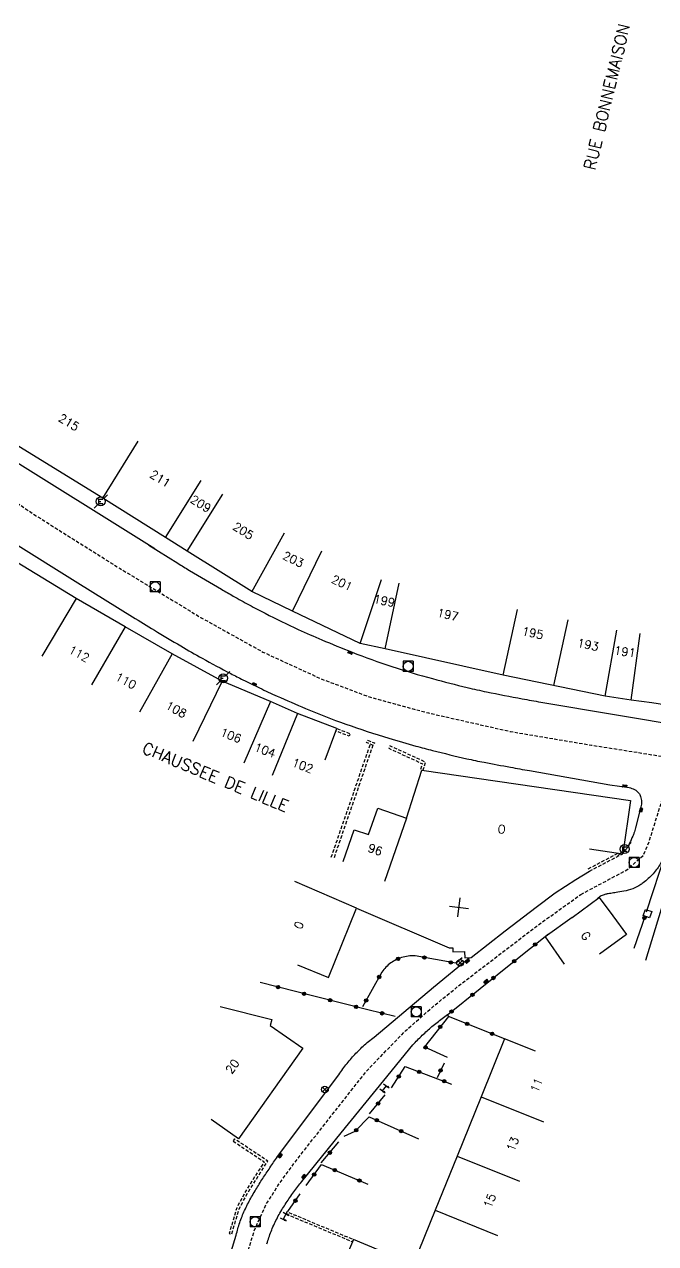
# Model space of a CAD drawing. Header units: millimetres. Extents: x 79000 to 80002, y 144000 to 145000.
# Drawn here: x 79171.8 to 79266, y 144154.8 to 144336.6 of the extents above; entities that cross this region are included whole.
import ezdxf
from ezdxf.enums import TextEntityAlignment as Align

# ---------------------------------------------------------------- set-up
doc = ezdxf.new("R2010")
doc.units = ezdxf.units.MM
doc.linetypes.add('DASHED', pattern=[0.75, 0.5, -0.25])
doc.layers.get('0').update_dxf_attribs({"linetype": 'CONTINUOUS'})
for name, color, linetype in [('W0001', 6, 'DASHED'), ('W0008', 7, 'CONTINUOUS'), ('W0100', 7, 'CONTINUOUS'), ('W0105', 7, 'CONTINUOUS'), ('W0112', 1, 'DASHED'), ('W0322', 7, 'CONTINUOUS'), ('W0400', 7, 'CONTINUOUS'), ('W0420', 7, 'CONTINUOUS'), ('W0469', 7, 'CONTINUOUS'), ('W0471', 7, 'CONTINUOUS'), ('W0989', 7, 'CONTINUOUS'), ('W0991', 7, 'CONTINUOUS'), ('W1102', 7, 'CONTINUOUS')]:
    doc.layers.add(name, color=color, linetype=linetype)
doc.styles.get("Standard").update_dxf_attribs({"font": 'romans.shx', "width": 0.85})

# ---------------------------------------------------------------- blocks, each defined once
blk = doc.blocks.new('T471')
for p, q in [((-0.333334, 0.333334), (-0.333334, -0.333334)), ((-0.333334, 0.333334), (0.333334, 0.333334)), ((-0.333334, 0), (0, 0)), ((0.500001, 0.500001), (1.000002, 1.000002)), ((-0.500001, -0.500001), (-1.000002, -1.000002)), ((-0.333334, -0.333334), (0.333334, -0.333334))]:
    blk.add_line(p, q)
blk.add_ellipse((0, 0), major_axis=(0.471405, 0.471405), ratio=1, start_param=5.4977871438, end_param=11.780972451)
blk = doc.blocks.new('T400')
for p, q in [((-0.15, 0.3), (0.15, 0.3)), ((-0.15, -0.25), (-0.15, 0.3)), ((-0.15, 0.15), (0.15, 0.15)), ((-0.15, 0), (0.15, 0)), ((0.15, 0.3), (0.15, -0.25)), ((-0.15, -0.15), (0.15, -0.15)), ((-0.15, -0.25), (-0.15, -0.3)), ((-0.15, -0.3), (0.15, -0.3)), ((0.15, -0.3), (0.15, -0.25))]:
    blk.add_line(p, q)
blk = doc.blocks.new('T420')
for p, q in [((0.75, 0.75), (-0.75, 0.75)), ((-0.75, 0.75), (-0.75, -0.75)), ((0.75, 0.75), (0.75, -0.75)), ((0.75, -0.75), (-0.75, -0.75))]:
    blk.add_line(p, q)
blk.add_ellipse((0, 0), major_axis=(-0.53, 0.53), ratio=1, start_param=3.926991, end_param=10.210176)
blk = doc.blocks.new('t112o')
at = {"color": 0, "linetype": 'Continuous'}
for p, q in [((-0.5, 0.5), (0.5, 0.5)), ((-0.5, -0.5), (-0.5, 0.5)), ((0.5, 0.5), (0.5, -0.5)), ((0.5, -0.5), (-0.5, -0.5))]:
    blk.add_line(p, q, dxfattribs=at)
blk = doc.blocks.new('t322o')
at = {"color": 0, "linetype": 'Continuous'}
for radius in [0.25, 0.15]:
    blk.add_circle((0, 0), radius, dxfattribs=at)
blk = doc.blocks.new('t105o')
for p, q in [((-0.5, 0), (0.5, 0)), ((0.5, 0), (0.2, 0.1)), ((0.5, 0), (0.2, -0.1))]:
    blk.add_line(p, q)
blk = doc.blocks.new('t991o')
at = {"color": 0, "linetype": 'Continuous'}
for p, q in [((-1, 1), (1, -1)), ((-1, -1), (1, 1))]:
    blk.add_line(p, q, dxfattribs=at)
blk = doc.blocks.new('T469')
at = {"color": 0, "linetype": 'Continuous', "flags": 128}
for points in [[(-0.35, 0.35), (0.35, -0.35)], [(-0.35, -0.35), (0.35, 0.35)]]:
    blk.add_lwpolyline(points, dxfattribs=at)
at = {"color": 0, "linetype": 'Continuous'}
blk.add_circle((0, 0), 0.5, dxfattribs=at)

msp = doc.modelspace()

# ---------------------------------------------------------------- linework, layer by layer
at = {"layer": 'W0001', "flags": 128}
for points in [[(79041.26, 144287.38), (79079.33, 144290.15), (79092.89, 144290.91), (79104.38, 144290.31), (79114.89, 144288.96), (79125.18, 144286.93), (79135.99, 144283.85), (79146.13, 144279.43), (79155.89, 144274.32), (79166.25, 144268.25), (79173.5, 144263.34), (79186.04, 144255.46), (79198.06, 144248.18), (79207.37, 144243), (79216, 144239.03), (79223.43, 144236.25), (79232.07, 144233.92), (79244.31, 144231.15), (79256.4, 144229.12), (79284.16, 144224.74), (79303.3, 144222.49), (79314.04, 144222.04), (79326.54, 144222.73)], [(79254.81, 144206.86), (79261.69, 144210.52), (79264.14, 144212.71), (79265.06, 144214.91), (79267.21, 144221.8), (79268.08, 144227.28)], [(79171.92, 144049.64), (79174.34, 144058.55), (79175.48, 144060.62), (79177.81, 144064.64), (79179.16, 144069.03), (79185.1, 144088.36), (79197.41, 144128.5), (79204.68, 144152.12), (79206.05, 144156.63), (79207.79, 144160.55), (79209.61, 144163.42), (79212.03, 144166.79), (79222.86, 144180.55), (79228.71, 144186.58), (79232.99, 144190.33), (79236.52, 144193.18), (79248.14, 144202.08), (79254.81, 144206.86)]]:
    msp.add_lwpolyline(points, dxfattribs=at)
at = {"layer": 'W0008', "flags": 128}
for points in [[(79104.83, 144295.17, -0.00464), (79108.36, 144294.82, -0.010391), (79109.93, 144294.61, -0.000697), (79116.11, 144293.66, -0.004906), (79116.98, 144293.51, -0.007173), (79119.8, 144292.97, -0.00387), (79125, 144291.86, -0.010262), (79129.83, 144290.68, -0.009731), (79134.88, 144289.24, -0.015938), (79139.56, 144287.63, -0.012529), (79145.39, 144285.25, -0.008529), (79151.31, 144282.54, -0.01446), (79154.72, 144280.79, -0.004512), (79159.57, 144278.05, -0.007106), (79162.61, 144276.25, -0.000357), (79166.78, 144273.68, -0.001414), (79167.83, 144273.03), (79191.22, 144258.44)], [(79159.89, 144265.73), (79179.76, 144253.34), (79187.91, 144248.28, 0.002146), (79191.16, 144246.29, 0.001778), (79195.1, 144243.91, 0.008893), (79198.3, 144242.07, 0.006782), (79202.57, 144239.79, 0.003795), (79204.38, 144238.87, 0.002784), (79206.86, 144237.65, 0.007862), (79209.47, 144236.44, 0.004875), (79213.72, 144234.59, 0.014176), (79219.71, 144232.26, 0.013379), (79226.17, 144230.15, 0.004223), (79230.18, 144228.99, 0.006777), (79232.69, 144228.32, 0.004951), (79237.78, 144227.1, 0.009751), (79240.38, 144226.56, 0.001295), (79244.29, 144225.83, 0.001786), (79247.14, 144225.32), (79259.14, 144223.2), (79262.01, 144222.78, -0.090654), (79262.82, 144222.5, -0.094549), (79263.46, 144221.97, -0.097917), (79263.72, 144221.48, -0.06435), (79263.86, 144220.63, -0.048063), (79263.85, 144220.31), (79263.75, 144219.91), (79262.98, 144216.78, -0.009292), (79262.73, 144216.01, -0.014824), (79262.55, 144215.54, -0.007241), (79262.09, 144214.49, -0.012907), (79261.81, 144213.91, -0.078142), (79261.65, 144213.69, -0.031126), (79261.14, 144213.24)], [(79190.35, 144258.96), (79194.67, 144256.25, 0.00597), (79196.39, 144255.19, 0.002175), (79201.16, 144252.38, 0.003158), (79202.93, 144251.36, 0.002389), (79205.29, 144250.04, 0.011449), (79207.69, 144248.78, 0.005651), (79212.64, 144246.39, 0.009109), (79216.15, 144244.83, 0.007204), (79220.66, 144242.99, 0.01382), (79226.62, 144240.85, 0.013845), (79232.68, 144239.04, 0.005641), (79237.86, 144237.71, 0.010241), (79240.74, 144237.07, 0.002835), (79246.04, 144236.04, 0.005439), (79248.81, 144235.54), (79270.8, 144231.87), (79281.39, 144230.23), (79285.17, 144229.64, 0.061084), (79285.99, 144229.61, 0.041883), (79287.18, 144229.82, 0.125558), (79287.95, 144230.24, 0.160232), (79290.44, 144234.6, 0.040635)], [(79266.82, 144211.7, -0.054642), (79265.76, 144210.13, -0.050335), (79264.28, 144208.71, -0.007903), (79263.97, 144208.47, -0.013102), (79263.77, 144208.33, -0.052334), (79262.55, 144207.69, -0.051348), (79261.2, 144207.32, -0.001918), (79260.06, 144207.13, -0.002755), (79259.27, 144207.01, -0.001854), (79258.87, 144206.95, 0.003138), (79258.64, 144206.91, 0.038979), (79258.54, 144206.89, 0.007426), (79257.99, 144206.7, 0.055955), (79257.7, 144206.56, 0.03479), (79257.29, 144206.26)]]:
    msp.add_lwpolyline(points, format="xyb", dxfattribs=at)
for points in [[(79264.6, 144204.26), (79267.52, 144213.21)], [(79194.69, 144127.8), (79203.39, 144156.05), (79203.44, 144156.29), (79203.5, 144156.52), (79203.56, 144156.76), (79203.63, 144156.99), (79203.69, 144157.22), (79203.76, 144157.45), (79203.84, 144157.68), (79203.91, 144157.91), (79203.99, 144158.14), (79204.07, 144158.37), (79204.16, 144158.6), (79204.24, 144158.82), (79204.33, 144159.05), (79204.43, 144159.27), (79204.53, 144159.5), (79204.63, 144159.73), (79204.74, 144159.96), (79204.85, 144160.19), (79204.96, 144160.42), (79205.07, 144160.64), (79205.19, 144160.87), (79205.31, 144161.09), (79205.43, 144161.31), (79205.55, 144161.53), (79205.68, 144161.75), (79205.8, 144161.97), (79205.93, 144162.19), (79206.05, 144162.41), (79206.18, 144162.63), (79206.3, 144162.84), (79206.43, 144163.05), (79206.55, 144163.25), (79206.68, 144163.46), (79206.81, 144163.66), (79206.94, 144163.87), (79207.07, 144164.07), (79207.2, 144164.27), (79207.33, 144164.48), (79207.47, 144164.68), (79207.6, 144164.88), (79207.73, 144165.08), (79207.87, 144165.28), (79208, 144165.49), (79208.14, 144165.69), (79208.27, 144165.89), (79208.41, 144166.1), (79208.55, 144166.31), (79208.69, 144166.52), (79208.82, 144166.72), (79208.96, 144166.93), (79209.1, 144167.13), (79209.24, 144167.34), (79209.38, 144167.54), (79209.53, 144167.75), (79218.68, 144179.97), (79218.82, 144180.18), (79218.97, 144180.4), (79219.12, 144180.61), (79219.28, 144180.82), (79219.43, 144181.02), (79219.59, 144181.23), (79219.75, 144181.44), (79219.91, 144181.64), (79220.08, 144181.84), (79220.24, 144182.04), (79220.41, 144182.24), (79220.58, 144182.44), (79220.74, 144182.62), (79220.91, 144182.81), (79221.08, 144182.99), (79221.25, 144183.17), (79221.42, 144183.35), (79221.6, 144183.53), (79221.78, 144183.7), (79221.96, 144183.88), (79222.14, 144184.05), (79222.33, 144184.23), (79222.53, 144184.4), (79222.73, 144184.58), (79222.93, 144184.75), (79223.13, 144184.92), (79223.33, 144185.09), (79223.54, 144185.25), (79223.74, 144185.41), (79223.95, 144185.57), (79232.8, 144193.03), (79238.14, 144197.39)], [(79207.96, 144154.76), (79208.03, 144154.99), (79208.1, 144155.22), (79208.17, 144155.45), (79208.25, 144155.68), (79208.33, 144155.91), (79208.41, 144156.14), (79208.49, 144156.37), (79208.58, 144156.59), (79208.67, 144156.82), (79208.76, 144157.04), (79208.86, 144157.28), (79208.97, 144157.52), (79209.08, 144157.75), (79209.19, 144157.98), (79209.3, 144158.21), (79209.42, 144158.44), (79209.54, 144158.67), (79209.66, 144158.9), (79209.78, 144159.12), (79209.91, 144159.34), (79210.04, 144159.57), (79210.17, 144159.79), (79210.3, 144160), (79210.44, 144160.21), (79210.57, 144160.42), (79210.7, 144160.63), (79210.84, 144160.84), (79210.97, 144161.05), (79211.11, 144161.26), (79211.25, 144161.46), (79211.39, 144161.67), (79211.53, 144161.87), (79211.68, 144162.08), (79211.82, 144162.28), (79211.97, 144162.48), (79212.12, 144162.68), (79212.26, 144162.88), (79212.41, 144163.08), (79212.57, 144163.28), (79212.72, 144163.47), (79212.87, 144163.67), (79213.03, 144163.86), (79213.18, 144164.06), (79219.05, 144171.28), (79225.42, 144179.09), (79229.74, 144184.42), (79229.91, 144184.6), (79230.08, 144184.79), (79230.25, 144184.96), (79230.43, 144185.14), (79230.6, 144185.32), (79230.78, 144185.49), (79230.96, 144185.67), (79231.13, 144185.84), (79231.31, 144186.01), (79231.5, 144186.18), (79231.68, 144186.35), (79231.86, 144186.51), (79232.04, 144186.67), (79232.23, 144186.83), (79232.41, 144186.99), (79232.59, 144187.15), (79232.78, 144187.31), (79232.97, 144187.46), (79233.16, 144187.61), (79233.35, 144187.77), (79233.54, 144187.92), (79233.73, 144188.07), (79233.92, 144188.22), (79234.9, 144188.96)]]:
    msp.add_lwpolyline(points, dxfattribs=at)
at = {"layer": 'W0100', "flags": 128}
for points in [[(79216.63, 144226.92), (79218.41, 144231.59), (79212.54, 144233.84), (79208.48, 144235.61), (79201.27, 144238.67), (79193.81, 144242.75), (79186.78, 144246.75), (79179.49, 144250.99), (79162.48, 144261.34), (79153.91, 144266.64), (79151.31, 144268.18), (79151.56, 144268.82), (79143.04, 144272.1), (79142.95, 144271.85), (79127.26, 144274.8), (79127.66, 144276.31), (79127.14, 144276.45), (79113.71, 144278.4), (79099.46, 144280.12), (79097.52, 144270.09)], [(79273.55, 144234.16), (79265.4, 144235.44), (79262.31, 144235.85), (79258.43, 144236.42), (79243.23, 144239.58), (79225.59, 144243.48), (79221.85, 144244.26), (79211.79, 144249.08), (79205.72, 144252.01), (79196.06, 144258.07), (79192.83, 144260.11), (79183.47, 144265.96), (79166.35, 144276.43)], [(79228.79, 144218.25), (79231.07, 144225.4), (79262.21, 144220.87), (79261.06, 144212.92)], [(79219.35, 144211.79), (79220.98, 144216.51), (79223.12, 144215.77), (79224.49, 144219.74), (79228.79, 144218.25)], [(79264.48, 144197.03), (79271.19, 144218.87), (79283.15, 144215.84), (79286.2, 144214.9), (79286.4, 144215.65), (79298.99, 144213.1), (79298.73, 144211.69), (79308.55, 144209.3), (79309.2, 144211.34), (79315.1, 144210.86), (79321.37, 144210.73)], [(79256.11, 144213.64), (79261.06, 144212.92)], [(79212.5, 144196.34), (79217.13, 144194.47), (79221.31, 144204.82), (79235.13, 144198.87), (79235.71, 144198.89), (79235.72, 144198.31), (79237.45, 144198.36), (79237.47, 144197.41), (79238.42, 144197.44), (79243.49, 144201.43), (79248.12, 144204.94), (79250.99, 144207.11), (79254.04, 144209.09), (79256.1, 144210.32)], [(79253.53, 144203.41), (79257.55, 144206.38), (79259.57, 144203.64), (79261.6, 144200.9), (79257.59, 144197.92)], [(79253.53, 144203.41), (79249.46, 144200.55), (79252.33, 144196.46)], [(79200.96, 144190.14), (79208.68, 144188.21), (79208.46, 144187.32), (79213.3, 144183.9), (79203.71, 144170.39), (79199.64, 144173.29)], [(79248.05, 144183.47), (79243.41, 144185.32), (79239.95, 144176.69), (79236.36, 144167.84), (79233.09, 144159.76), (79229.8, 144151.68), (79220.86, 144155.37), (79219.15, 144151.33), (79217.63, 144147.5), (79215.83, 144143.04), (79213.65, 144137.77), (79211.64, 144132.89), (79209.32, 144127.39), (79207.04, 144121.84), (79204.83, 144116.55), (79202.81, 144111.72), (79200.67, 144106.74), (79199.74, 144104.49), (79200.62, 144104.12), (79199.32, 144101), (79203.94, 144099.08)], [(79225.22, 144177.57), (79225.78, 144178.31)], [(79210.38, 144158.39), (79210.81, 144159.2)]]:
    msp.add_lwpolyline(points, dxfattribs=at)
at = {"layer": 'W0112', "flags": 128}
for points in [[(79218.41, 144231.59), (79220.37, 144230.84), (79220.23, 144230.47), (79218.27, 144231.22)], [(79217.57, 144212.4), (79223.4, 144229.27)], [(79223.77, 144229.11), (79217.95, 144212.27)], [(79231.24, 144225.34), (79231.66, 144226.57), (79226.31, 144229.01), (79226.14, 144228.65), (79231.17, 144226.35), (79230.86, 144225.47)], [(79255.91, 144210.67), (79260.39, 144213.02)], [(79256.1, 144210.32), (79261.06, 144212.92)]]:
    msp.add_lwpolyline(points, dxfattribs=at)
for points in [[(79223.85, 144229.08), (79222.83, 144229.5), (79222.99, 144229.87), (79224, 144229.45)], [(79202.92, 144170.06), (79207.56, 144166.97), (79204.9, 144162.8), (79203.45, 144160.12), (79202.34, 144156.3), (79202.71, 144156.19), (79203.82, 144159.98), (79205.24, 144162.6), (79208.09, 144167.08), (79203.13, 144170.39)], [(79210.81, 144159.2), (79220.73, 144155.05), (79220.86, 144155.36), (79210.94, 144159.51)]]:
    msp.add_lwpolyline(points, close=True, dxfattribs=at)
at = {"layer": 'W0322', "flags": 128}
for points in [[(79262.77, 144198.85), (79264.43, 144203.71)], [(79243.41, 144185.32), (79235.07, 144188.65), (79234.96, 144188.94), (79244.61, 144196.68), (79249.96, 144200.98)], [(79237.09, 144197.38), (79236.15, 144196.58), (79230.07, 144197.68), (79229.8, 144197.69), (79229.54, 144197.69), (79229.28, 144197.68), (79229.02, 144197.65), (79228.77, 144197.62), (79228.52, 144197.57), (79228.27, 144197.51), (79228.02, 144197.43), (79227.77, 144197.35), (79227.53, 144197.25), (79227.29, 144197.14), (79227.07, 144197.02), (79226.85, 144196.9), (79226.65, 144196.77), (79226.45, 144196.63), (79226.25, 144196.49), (79226.07, 144196.33), (79225.89, 144196.17), (79225.72, 144196), (79225.55, 144195.82), (79225.4, 144195.64), (79225.24, 144195.44), (79225.1, 144195.24), (79222.23, 144190.07)], [(79227.08, 144188.64), (79223, 144189.65), (79214.96, 144191.68), (79206.95, 144193.71)], [(79235.07, 144188.65), (79231.46, 144184.11), (79234.85, 144182.58)], [(79226.56, 144178.02), (79228.57, 144181.18), (79235.52, 144178.58)], [(79234.41, 144181.71), (79233.34, 144179.5)], [(79223.28, 144174.11), (79225.61, 144176.97)], [(79219.5, 144170.82), (79221.12, 144171.53), (79223.21, 144173.67), (79230.58, 144170.41)], [(79216.05, 144166.82), (79218.71, 144169.94)], [(79213.83, 144163.46), (79216.12, 144166.58), (79223.02, 144163.63)], [(79211.08, 144159.54), (79212.94, 144162.2)]]:
    msp.add_lwpolyline(points, dxfattribs=at)
at = {"layer": 'W1102', "flags": 128}
for points in [[(79183.47, 144265.96), (79188.74, 144274.46)], [(79192.83, 144260.11), (79198.14, 144268.58)], [(79196.06, 144258.07), (79201.38, 144266.54)], [(79205.71, 144252), (79210.57, 144260.77)], [(79211.79, 144249.08), (79216.13, 144258.09)], [(79221.85, 144244.26), (79225.07, 144253.8)], [(79225.59, 144243.48), (79227.69, 144253.26)], [(79179.49, 144250.99), (79174.38, 144242.39)], [(79243.23, 144239.58), (79245.33, 144249.36)], [(79186.78, 144246.75), (79181.8, 144238.09)], [(79250.79, 144238.01), (79252.89, 144247.79)], [(79258.43, 144236.42), (79260.17, 144246.27)], [(79262.31, 144235.85), (79263.68, 144245.75)], [(79193.81, 144242.75), (79188.93, 144234.02)], [(79201.27, 144238.67), (79196.9, 144229.66)], [(79208.48, 144235.61), (79204.52, 144226.42)], [(79212.54, 144233.84), (79208.76, 144224.58)], [(79228.79, 144218.25), (79225.52, 144208.8)], [(79221.31, 144204.82), (79212.12, 144208.77)], [(79239.95, 144176.69), (79249.22, 144172.93)], [(79236.36, 144167.84), (79245.63, 144164.09)], [(79233.09, 144159.76), (79242.35, 144155.99)]]:
    msp.add_lwpolyline(points, dxfattribs=at)

# ---------------------------------------------------------------- block references
at = {"layer": 'W0105'}
for p, rotation in [((79225.22, 144177.57), 323.4462520284018), ((79225.78, 144178.31), 323.3604111339588), ((79210.81, 144159.2), 331.2812601599737), ((79210.38, 144158.39), 333.6778031416225)]:
    msp.add_blockref('t105o', p, dxfattribs=dict(at, rotation=rotation))
at = {"layer": 'W0112', "rotation": 160.0018608933507}
msp.add_blockref('t112o', (79264.77, 144203.99), dxfattribs=at)
at = {"layer": 'W0322'}
for p, rotation in [((79264.3, 144203.35), 71.18287175941178), ((79247.99, 144199.4), 38.80525091975), ((79227.54, 144197.25), 202.0260082178098), ((79231.45, 144197.43), 169.7531349396777), ((79235.39, 144196.72), 169.7531349396777), ((79244.87, 144196.89), 38.80525091975), ((79224.71, 144194.54), 240.9499235016325), ((79241.75, 144194.39), 38.7188582501351), ((79209.62, 144193.03), 165.7909240775068), ((79213.5, 144192.05), 165.7909240775068), ((79238.63, 144191.89), 38.7188582501351), ((79217.38, 144191.07), 165.8347094273697), ((79221.26, 144190.09), 165.8347094273697), ((79222.77, 144191.05), 240.9499235016325), ((79225.14, 144189.12), 166.0630449076265), ((79235.51, 144189.38), 38.7188582501351), ((79233.83, 144187.09), 231.4374472927209), ((79237.84, 144187.55), 158.2639055710029), ((79241.55, 144186.07), 158.2639055710029), ((79231.64, 144184.03), 335.6840507244343), ((79227.63, 144179.71), 57.63980952611492), ((79230.68, 144180.39), 339.4539155170096), ((79233.87, 144180.6), 244.2420401006767), ((79234.42, 144178.99), 339.4539155170096), ((79224.54, 144175.66), 50.77879241951599), ((79221.28, 144171.69), 45.73674623423468), ((79224.34, 144173.17), 336.1042310856368), ((79228, 144171.55), 336.1042310856368), ((79217.35, 144168.34), 49.446775392938), ((79215.01, 144165.07), 53.70660190845604), ((79218.07, 144165.75), 336.7886650285206), ((79221.75, 144164.17), 336.7886650285206), ((79212.22, 144161.18), 55.10010229061074)]:
    msp.add_blockref('t322o', p, dxfattribs=dict(at, rotation=rotation))
at = {"layer": 'W0400'}
for p, rotation in [((79220.39, 144242.93), 68.57132947510605), ((79206.09, 144238.19), 63.96199131123901), ((79261.33, 144223.03), 261.6100511348157), ((79263.79, 144219.43), 166.1970680101213), ((79237.87, 144196.89), 309.1737123623358), ((79240.65, 144193.89), 130.2724540757252), ((79209.94, 144167.92), 323.1851153069908), ((79213.45, 144164.76), 140.931197741503)]:
    msp.add_blockref('T400', p, dxfattribs=dict(at, rotation=rotation))
at = {"layer": 'W0420'}
for p in [(79191.27, 144252.72), (79229.05, 144240.87), (79262.76, 144211.61), (79230.25, 144189.35), (79206.21, 144158.03)]:
    msp.add_blockref('T420', p, dxfattribs=at)
at = {"layer": 'W0469'}
for p in [(79236.78, 144196.66), (79216.62, 144177.77)]:
    msp.add_blockref('T469', p, dxfattribs=at)
at = {"layer": 'W0471'}
for p in [(79183.16, 144265.47), (79201.43, 144239.1), (79261.33, 144213.62)]:
    msp.add_blockref('T471', p, dxfattribs=at)
at = {"layer": 'W0991', "rotation": 38.27378440260303}
msp.add_blockref('t991o', (79236.62, 144204.93), dxfattribs=at)

# ---------------------------------------------------------------- texts
at = {"layer": 'W0989'}
for s, rotation, p in [('RUE BONNEMAISON', 76.5191, (79258.7, 144325.84)), ('CHAUSSEE DE LILLE', 337.5702, (79200.27, 144224.38))]:
    msp.add_text(s, height=1.75, rotation=rotation, dxfattribs=at).set_placement(p, align=Align.MIDDLE)
at = {"layer": 'W0991'}
for s, rotation, p in [('215', 328.5304, (79178.41, 144277.26)), ('211', 327.894, (79192.06, 144268.86)), ('209', 327.894, (79198.09, 144265.12)), ('205', 327.894, (79204.45, 144261.07)), ('203', 334.3854, (79211.9, 144256.83)), ('201', 334.3854, (79219.17, 144253.31)), ('199', 347.5366, (79225.47, 144250.65)), ('197', 347.5366, (79234.96, 144248.58)), ('195', 348.2343, (79247.64, 144245.85)), ('193', 348.2343, (79255.88, 144244.1)), ('112', 331.312, (79179.92, 144242.74)), ('191', 351.6607, (79261.39, 144243.06)), ('110', 331.312, (79186.92, 144238.71)), ('108', 331.312, (79194.43, 144234.43)), ('106', 339.1045, (79202.58, 144230.56)), ('104', 339.1045, (79207.69, 144228.35)), ('102', 339.1045, (79213.29, 144226.06)), ('O', 351.7135, (79242.99, 144216.59)), ('96', 340.9282, (79224.13, 144213.54)), ('0', 68.0357, (79212.73, 144202.26)), ('G', 306.576, (79255.55, 144200.67)), ('20', 54.6316, (79202.8, 144181.2)), ('11', 68.1698, (79248.18, 144178.4)), ('13', 67.889, (79244.64, 144169.63)), ('15', 67.9542, (79241.21, 144161.17))]:
    msp.add_text(s, height=1.25, rotation=rotation, dxfattribs=at).set_placement(p, align=Align.MIDDLE)

doc.saveas('drawing.dxf')
